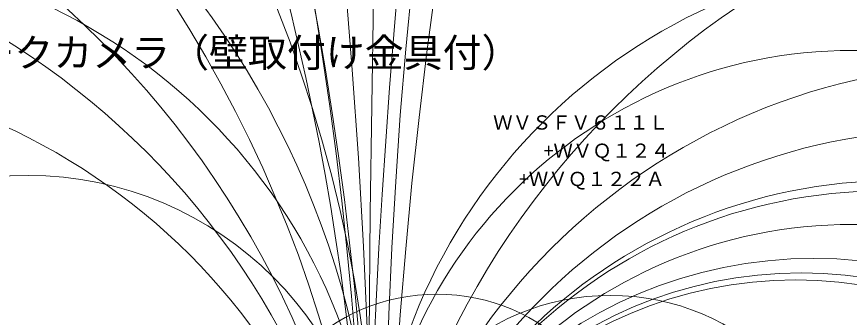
# Model space of a CAD drawing. Units: millimetres, scale not verified. Extents: x -1396 to 23377, y -11727 to 11622.
# Drawn here: x -7.3 to 78.3, y 87.6 to 118.5 of the extents above; entities that cross this region are included whole.
import ezdxf
from ezdxf.enums import TextEntityAlignment as Align

# ---------------------------------------------------------------- set-up
doc = ezdxf.new("R2010")
doc.units = ezdxf.units.MM
doc.header["$LTSCALE"] = 0.125
doc.layers.add('0-2_TOUROKU', color=7, linetype='Continuous')
doc.layers.add('0-3_MOJI1', color=7, linetype='Continuous')
doc.layers.add('0-4_GAIKEI', color=1, linetype='Continuous', lineweight=18)
doc.styles.add('ＭＳ ゴシック', font='')
doc.styles.get('ＭＳ ゴシック').set_extended_font_data('MS Gothic')

msp = doc.modelspace()

# ---------------------------------------------------------------- linework, layer by layer
at = {"layer": '0-4_GAIKEI'}
for centre, radius in [((11702.3768, -52.5255), 11674.2533), ((891.154, 44.8697), 862.592), ((-683.4396, 58.2506), 712.7527), ((591.7555, 22.1524), 625.1617), ((565.6973, 67.2333), 535.0859), ((565.4889, 46.7516), 534.8775), ((409.4896, 32.5542), 442.5992), ((-359.9875, 54.9845), 388.6825), ((-327.4252, 54.3323), 356.7168), ((-243.3854, 54.1472), 272.0774), ((-116.9822, 65.4651), 146.726), ((-102.8616, 48.4224), 132.6051), ((-61.0645, 65.9793), 90.6145), ((-66.6751, 48.015), 96.225), ((115.4047, 47.5821), 86.8446), ((-50.7046, 47.9304), 80.2544), ((-29.093, 66.4051), 58.8317), ((88.3624, 65.9862), 58.8626), ((78.6388, 65.9347), 49.1389), ((-35.8606, 47.6645), 65.5999), ((93.5135, 48.8511), 64.8381), ((88.3624, 47.9984), 58.8626), ((-6.0802, 66.5844), 35.6268), ((83.0728, 48.0004), 53.6987), ((81.8717, 48.0022), 52.6233), ((78.6388, 48.0499), 49.1389), ((74.6718, 47.5852), 46.1118), ((73.3891, 48.064), 44.1404), ((72.7969, 48.0656), 43.4226), ((35.95, 70.2362), 19.7816), ((53.7493, 65.6451), 24.2477)]:
    msp.add_circle(centre, radius, dxfattribs=at)

# ---------------------------------------------------------------- texts
at = {"layer": '0-2_TOUROKU', "style": 'ＭＳ ゴシック'}
for s, p in [('ＷＶＳＦＶ６１１Ｌ', (41.7096, 106.4914)), ('+ＷＶＱ１２４', (46.9096, 103.5914)), ('+ＷＶＱ１２２Ａ', (44.3762, 100.6914))]:
    msp.add_text(s, height=1.466, dxfattribs=at).set_placement(p, align=Align.BOTTOM_LEFT)
at = {"layer": '0-3_MOJI1', "style": 'ＭＳ ゴシック'}
msp.add_text('屋外ネットワークカメラ（壁取付け金具付）', height=2.933, dxfattribs=at).set_placement((-35.4904, 112.4914), align=Align.BOTTOM_LEFT)

doc.saveas('drawing.dxf')
